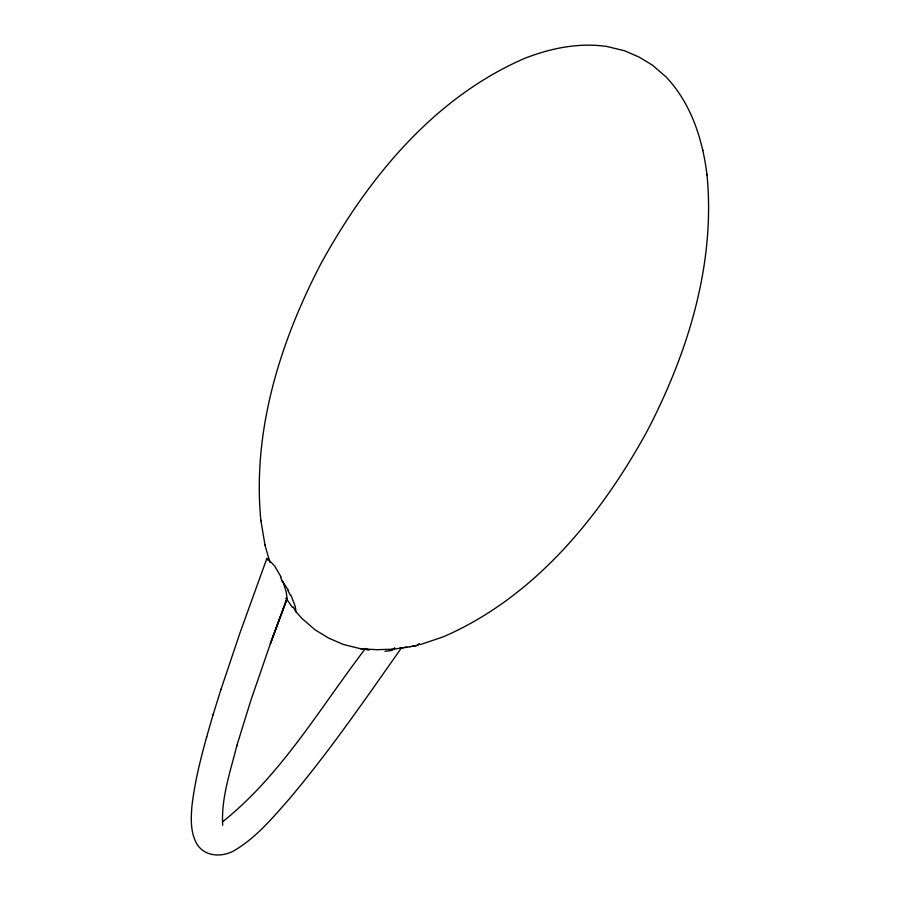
<?xml version="1.0" encoding="UTF-8"?>
<svg xmlns="http://www.w3.org/2000/svg" width="900" height="900" viewBox="0 0 900 900"><rect width="100%" height="100%" fill="white"/><g stroke="black" fill="none" stroke-linecap="round" stroke-linejoin="round"><path stroke-width="1.35" d="M286.144 597.994L286.358 598.354A9.72 1.114 73 0 0 286.74 598.815L270.338 643.725L287.145 598.691L286.189 591.896L283.061 581.794M213.255 714.15C204.379 744.514 195.491 775.114 191.88 806.636C190.89 819.484 190.384 833.524 197.449 844.886C205.774 857.284 223.425 857.329 235.148 850.028C256.657 837.18 272.858 817.504 289.26 798.975C329.794 750.893 365.479 698.985 401.647 647.606M206.471 737.516L206.696 736.751M220.759 690.064L239.951 632.992L266.884 558.371A15.401 0.787 43.3 0 1 267.649 558.754L274.624 565.931L281.07 576.99M213.03 714.893L220.984 689.321M287.145 598.691L270.124 644.434L251.021 699.874L236.711 746.066L236.936 745.29C230.434 771.435 221.051 797.962 222.683 825.244M394.661 647.719L393.716 649.181L377.55 649.665M365.265 648.799C320.096 707.738 281.295 775.148 222.401 821.936M420.424 644.558L443.25 636.84C534.184 597.476 600.109 516.769 646.83 431.719C687.78 353.272 715.59 264.352 707.018 175.05L706.905 174.33M401.794 647.91L391.826 649.462M399.791 648.225L400.59 648.101M401.4 647.977L402.593 647.798M402.199 647.854L403.391 647.674M412.043 646.425L417.251 645.39L419.31 643.961L417.251 645.39L409.646 646.774M402.998 647.73L404.798 647.46M404.123 647.561L406.777 647.179M405.124 647.415L405.787 647.314M406.451 647.224L409.961 646.729M377.19 649.688L366.109 649.08A9.754 2.498 -13.1 0 1 365.76 648.686L365.715 648.461M367.425 649.553L360.832 648.709L369.439 649.778L360.349 648.664L343.35 644.479L328.826 638.179L315.225 629.933L302.074 618.559L295.999 611.82A9.72 0.99 69.1 0 1 295.582 611.303L293.243 606.893M295.999 611.82L295.2 606.251L290.947 595.204M707.018 175.05C702.653 139.388 691.11 103.117 665.775 76.669L652.23 64.991L639.034 57.06L624.499 50.76L607.016 46.519C579.262 42.401 551.149 48.094 525.262 58.14L524.61 58.387C433.676 97.751 367.74 178.459 321.03 263.509C280.08 341.955 252.259 430.875 260.831 520.178L260.955 520.898M281.993 580.613L288.608 590.546M292.365 607.286L286.11 598.286M268.2 560.419L266.895 558.472M260.831 520.178L265.061 545.411L269.921 562.387M702.788 149.816L702.889 150.446M264.96 544.781L265.061 545.411M287.933 590.535A33.907 11.61 56.9 0 1 290.194 594.979M392.344 650.363A24.503 1.552 -9.9 0 1 385.02 651.341M280.406 576.934A33.907 12.015 60.7 0 1 282.341 581.535"/></g></svg>
